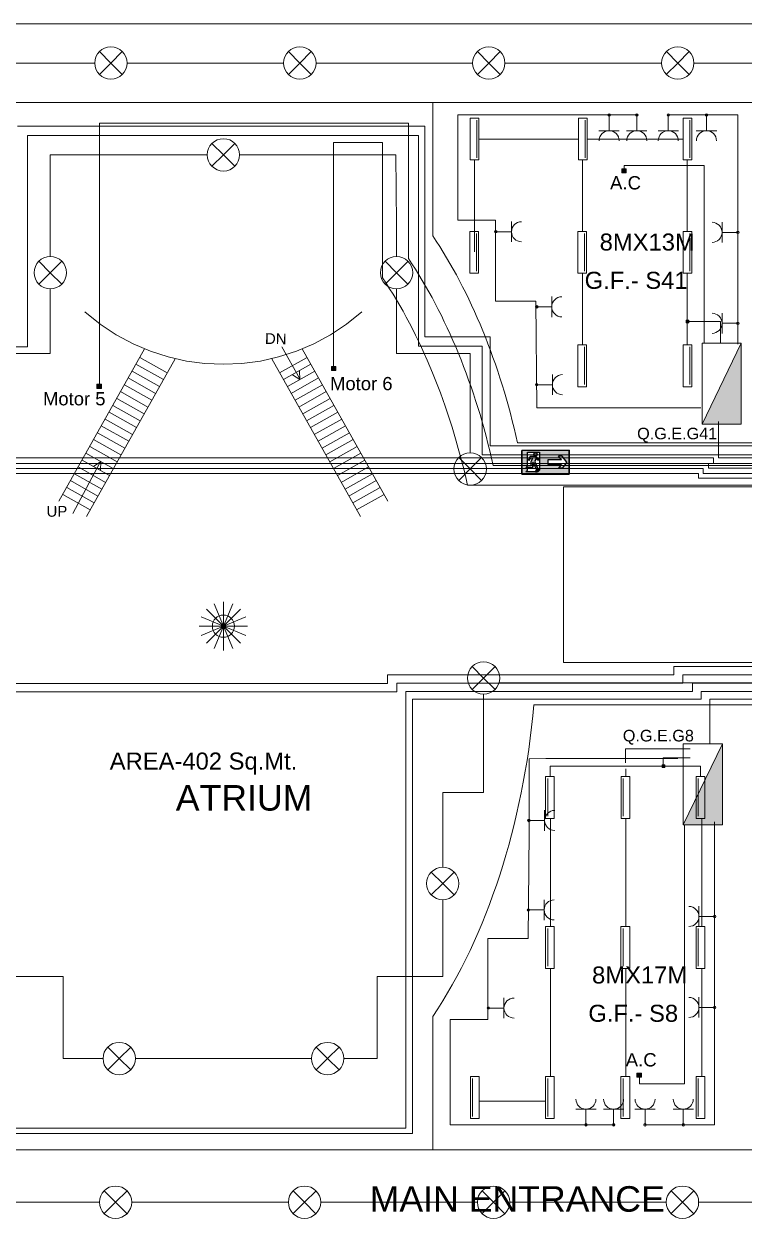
# Model space of a CAD drawing. Extents: x -17539 to 1421, y -3169 to 802964.
# Drawn here: x 120.51 to 148.03, y 365.69 to 411.37 of the extents above; entities that cross this region are included whole.
import ezdxf
from ezdxf.enums import TextEntityAlignment as Align

# ---------------------------------------------------------------- set-up
doc = ezdxf.new("R2010")
doc.units = 0
doc.header["$LTSCALE"] = 25
doc.header["$MEASUREMENT"] = 0
doc.linetypes.add('DASHED2', pattern=[0.375, 0.25, -0.125])
doc.layers.get('0').update_dxf_attribs({"lineweight": 9})
for name, color, linetype, lineweight in [('Iluminação', 10, 'Continuous', 9), ('Quadros', 50, 'Continuous', 9), ('www.cadblocksfree.com', 7, 'Continuous', 9)]:
    doc.layers.add(name, color=color, linetype=linetype, lineweight=lineweight)
doc.layers.add('Simbologia de Emergência', color=6, linetype='Continuous')
doc.layers.add('Tomadas', color=3, linetype='Continuous', lineweight=9, true_color=0x00f500)
doc.styles.add('ROMANS', font='arial.ttf')
doc.styles.get("Standard").update_dxf_attribs({"font": 'arial.ttf'})

# ---------------------------------------------------------------- blocks, each defined once
blk = doc.blocks.new('Iluminárias 1')
at = {"layer": 'Iluminação'}
blk.add_line((0.079, 0.079), (1.521, 0.079), dxfattribs=at)
blk.add_lwpolyline([(0, 0), (1.6, 0), (1.6, 0.332), (0, 0.332)], close=True, dxfattribs=at)
blk = doc.blocks.new('Ponto de Luz')
for q in [(-0.438, -0.436), (-0.437, 0.437), (0.438, 0.436), (0.437, -0.437)]:
    blk.add_line((0, 0), q)
blk.add_circle((0, 0), 0.618)
blk = doc.blocks.new('Caixa de Derivação')
at = {"layer": 'Iluminação'}
h = blk.add_hatch(color=256, dxfattribs=at)
h.dxf.hatch_style = 1
h.paths.add_polyline_path([(0.052, 0.051), (-0.048, 0.051), (-0.048, -0.049), (0.052, -0.049)])
blk.add_lwpolyline([(-0.048, 0.051), (0.052, 0.051), (0.052, -0.049), (-0.048, -0.049)], close=True, dxfattribs=at)
blk = doc.blocks.new('emergencia seta')
at = {"layer": 'Simbologia de Emergência'}
h = blk.add_hatch(color=98, dxfattribs=at)
h.paths.add_polyline_path([(1.001, 0.298), (0.094, 0.296), (-0.813, 0.294), (-0.811, -0.613), (1.003, -0.609)])
h.paths.add_polyline_path([(-0.131, -0.455), (-0.195, -0.52), (-0.649, -0.521), (-0.585, -0.456), (-0.585, -0.371), (-0.643, -0.371), (-0.595, -0.289), (-0.585, -0.289), (-0.587, 0.224), (-0.133, 0.225)], flags=16)
h.paths.add_polyline_path([(-0.372, -0.172, 0.038289), (-0.372, -0.171)], flags=0)
h.paths.add_polyline_path([(0.186, -0.248), (0.185, -0.067), (0.706, -0.066), (0.597, 0.07), (0.733, 0.07), (0.915, -0.156), (0.734, -0.383), (0.598, -0.383), (0.706, -0.247)], flags=16)
h.paths.add_polyline_path([(-0.349, 0.142, -1), (-0.221, 0.142, -1)], flags=0)
h.paths.add_polyline_path([(-0.188, -0.455), (-0.261, -0.455), (-0.291, -0.52), (-0.218, -0.52)], flags=16)
h.paths.add_polyline_path([(-0.3, -0.17, -0.215507), (-0.301, -0.11), (-0.263, -0.02), (-0.204, -0.069), (-0.132, -0.069), (-0.132, -0.021), (-0.187, -0.021), (-0.277, 0.054, 0.148058), (-0.294, 0.059), (-0.473, 0.059, 0.263654), (-0.498, 0.044), (-0.553, -0.048, 1), (-0.512, -0.072), (-0.462, 0.011), (-0.399, 0.011), (-0.454, -0.127, 0.095479), (-0.459, -0.154), (-0.459, -0.293), (-0.592, -0.294), (-0.635, -0.366), (-0.409, -0.366, 0.414214), (-0.386, -0.343), (-0.387, -0.173, -0.740976), (-0.372, -0.172), (-0.241, -0.446), (-0.169, -0.446)], flags=0)
for p, q in [((-0.813, 0.294), (1.001, 0.298)), ((-0.811, -0.613), (-0.813, 0.294)), ((1.001, 0.298), (1.003, -0.609)), ((1.001, 0.298), (1.001, 0.298)), ((1.001, 0.298), (1.003, -0.609)), ((1.001, 0.298), (1.001, 0.298))]:
    blk.add_line(p, q, dxfattribs=at)
at = {"layer": 'Simbologia de Emergência', "color": 7, "linetype": 'ByBlock', "lineweight": -2, "true_color": 0xffffff}
for p, q in [((1.001, 0.298), (-0.813, 0.294)), ((-0.813, 0.294), (-0.811, -0.613)), ((-0.587, 0.224), (-0.133, 0.225)), ((-0.587, 0.224), (-0.133, 0.225)), ((-0.587, 0.224), (-0.133, 0.225)), ((-0.585, -0.289), (-0.587, 0.224)), ((-0.585, -0.289), (-0.587, 0.224)), ((-0.585, -0.289), (-0.587, 0.224)), ((-0.498, 0.044), (-0.553, -0.048)), ((-0.498, 0.044), (-0.553, -0.048)), ((-0.498, 0.044), (-0.553, -0.048)), ((-0.512, -0.072), (-0.462, 0.011)), ((-0.512, -0.072), (-0.462, 0.011)), ((-0.512, -0.072), (-0.462, 0.011)), ((-0.294, 0.059), (-0.473, 0.059)), ((-0.294, 0.059), (-0.473, 0.059)), ((-0.294, 0.059), (-0.473, 0.059)), ((-0.462, 0.011), (-0.399, 0.011)), ((-0.462, 0.011), (-0.399, 0.011)), ((-0.462, 0.011), (-0.399, 0.011)), ((-0.399, 0.011), (-0.454, -0.127)), ((-0.399, 0.011), (-0.454, -0.127)), ((-0.399, 0.011), (-0.454, -0.127)), ((-0.349, 0.142), (-0.349, 0.142)), ((-0.277, 0.054), (-0.187, -0.021)), ((-0.277, 0.054), (-0.187, -0.021)), ((-0.187, -0.021), (-0.277, 0.054)), ((-0.133, 0.225), (-0.131, -0.455)), ((0.706, -0.066), (0.597, 0.07)), ((0.733, 0.07), (0.597, 0.07)), ((0.915, -0.156), (0.733, 0.07)), ((1.003, -0.609), (1.001, 0.298)), ((1.003, -0.609), (1.001, 0.298)), ((-0.585, -0.456), (-0.649, -0.521)), ((-0.585, -0.456), (-0.649, -0.521)), ((-0.649, -0.521), (-0.585, -0.456)), ((-0.595, -0.289), (-0.643, -0.371)), ((-0.595, -0.289), (-0.643, -0.371)), ((-0.643, -0.371), (-0.595, -0.289)), ((-0.585, -0.371), (-0.643, -0.371)), ((-0.585, -0.371), (-0.643, -0.371)), ((-0.585, -0.371), (-0.643, -0.371)), ((-0.592, -0.294), (-0.635, -0.366)), ((-0.592, -0.294), (-0.635, -0.366)), ((-0.592, -0.294), (-0.635, -0.366)), ((-0.409, -0.366), (-0.635, -0.366)), ((-0.409, -0.366), (-0.635, -0.366)), ((-0.635, -0.366), (-0.409, -0.366)), ((-0.585, -0.289), (-0.595, -0.289)), ((-0.585, -0.289), (-0.595, -0.289)), ((-0.595, -0.289), (-0.585, -0.289)), ((-0.459, -0.293), (-0.592, -0.294)), ((-0.459, -0.293), (-0.592, -0.294)), ((-0.459, -0.293), (-0.592, -0.294)), ((-0.585, -0.456), (-0.585, -0.371)), ((-0.585, -0.456), (-0.585, -0.371)), ((-0.585, -0.456), (-0.585, -0.371)), ((-0.459, -0.154), (-0.459, -0.293)), ((-0.459, -0.154), (-0.459, -0.293)), ((-0.459, -0.154), (-0.459, -0.293)), ((-0.387, -0.173), (-0.386, -0.343)), ((-0.387, -0.173), (-0.386, -0.343)), ((-0.386, -0.343), (-0.387, -0.173)), ((-0.372, -0.171), (-0.372, -0.172)), ((-0.372, -0.172), (-0.241, -0.446)), ((-0.372, -0.172), (-0.241, -0.446)), ((-0.372, -0.172), (-0.372, -0.172)), ((-0.372, -0.172), (-0.241, -0.446)), ((-0.263, -0.02), (-0.301, -0.11)), ((-0.263, -0.02), (-0.301, -0.11)), ((-0.301, -0.11), (-0.263, -0.02)), ((-0.3, -0.17), (-0.169, -0.446)), ((-0.3, -0.17), (-0.169, -0.446)), ((-0.169, -0.446), (-0.3, -0.17)), ((-0.291, -0.52), (-0.261, -0.455)), ((-0.291, -0.52), (-0.261, -0.455)), ((-0.261, -0.455), (-0.291, -0.52)), ((-0.263, -0.02), (-0.204, -0.069)), ((-0.263, -0.02), (-0.204, -0.069)), ((-0.263, -0.02), (-0.204, -0.069)), ((-0.263, -0.02), (-0.263, -0.02)), ((-0.188, -0.455), (-0.261, -0.455)), ((-0.188, -0.455), (-0.261, -0.455)), ((-0.188, -0.455), (-0.261, -0.455)), ((-0.169, -0.446), (-0.241, -0.446)), ((-0.169, -0.446), (-0.241, -0.446)), ((-0.241, -0.446), (-0.169, -0.446)), ((-0.218, -0.52), (-0.188, -0.455)), ((-0.218, -0.52), (-0.188, -0.455)), ((-0.218, -0.52), (-0.188, -0.455)), ((-0.204, -0.069), (-0.132, -0.069)), ((-0.204, -0.069), (-0.132, -0.069)), ((-0.204, -0.069), (-0.132, -0.069)), ((-0.131, -0.455), (-0.195, -0.52)), ((-0.131, -0.455), (-0.195, -0.52)), ((-0.131, -0.455), (-0.195, -0.52)), ((-0.188, -0.455), (-0.188, -0.455)), ((-0.187, -0.021), (-0.132, -0.021)), ((-0.187, -0.021), (-0.132, -0.021)), ((-0.132, -0.021), (-0.187, -0.021)), ((-0.132, -0.069), (-0.132, -0.021)), ((-0.131, -0.455), (-0.131, -0.455)), ((0.706, -0.066), (0.185, -0.067)), ((0.185, -0.067), (0.186, -0.248)), ((0.706, -0.247), (0.186, -0.248)), ((0.706, -0.247), (0.598, -0.383)), ((0.734, -0.383), (0.598, -0.383)), ((0.915, -0.156), (0.734, -0.383)), ((-0.811, -0.613), (1.003, -0.609)), ((-0.195, -0.52), (-0.649, -0.521)), ((-0.291, -0.52), (-0.218, -0.52))]:
    blk.add_line(p, q, dxfattribs=at)
blk.add_circle((-0.285, 0.142), 0.0645, dxfattribs=at)
blk.add_circle((-0.285, 0.142), 0.0645, dxfattribs=at)
for centre, radius, start, end in [((-0.473, 0.029), 0.0296, 90.1318, 149.2124), ((-0.473, 0.029), 0.0296, 90.1318, 149.2123), ((-0.473, 0.029), 0.0296, 90.1318, 149.2123), ((-0.285, 0.142), 0.0645, 0.1318, 180.1318), ((-0.285, 0.142), 0.0645, 180.1318, 0.1318), ((-0.294, 0.03), 0.0296, 56.444, 90.1318), ((-0.294, 0.03), 0.0296, 56.4442, 90.1318), ((-0.294, 0.03), 0.0296, 56.4442, 90.1318), ((-0.532, -0.06), 0.024, 149.2124, 329.2124), ((-0.532, -0.06), 0.024, 149.2123, 329.2123), ((-0.532, -0.06), 0.024, 149.2123, 329.2123), ((-0.387, -0.154), 0.0726, 158.3161, 180.1318), ((-0.387, -0.154), 0.0726, 158.3158, 180.1318), ((-0.387, -0.154), 0.0726, 158.3158, 180.1318), ((-0.409, -0.343), 0.0227, 270.1318, 0.1318), ((-0.409, -0.343), 0.0227, 270.1318, 0.1318), ((-0.409, -0.343), 0.0227, 270.1318, 0.1318), ((-0.379, -0.174), 0.00779, 21.0343, 167.1846), ((-0.379, -0.174), 0.00779, 21.0343, 167.1846), ((-0.379, -0.174), 0.00779, 21.0343, 167.1846), ((-0.379, -0.174), 0.00779, 21.0343, 29.8052), ((-0.234, -0.138), 0.0726, 156.7728, 205.4198), ((-0.234, -0.138), 0.0726, 156.7731, 205.4198), ((-0.234, -0.138), 0.0726, 156.7731, 205.4198)]:
    blk.add_arc(centre, radius, start, end, dxfattribs=at)
blk = doc.blocks.new('quadro eletrico')
h = blk.add_hatch(color=256)
h.dxf.hatch_style = 1
h.paths.add_polyline_path([(1.839, -0.788), (-1.457, 0.809), (-1.457, -0.788)])
blk.add_line((-1.457, 0.809), (1.839, -0.788))
blk.add_lwpolyline([(-1.457, 0.809), (1.839, 0.809), (1.839, -0.788), (-1.457, -0.788)], close=True)
blk = doc.blocks.new('Quadro')
at = {"xscale": 0.6593095434044552, "yscale": 0.6593095434044552, "zscale": 0.6593095434044552}
blk.add_blockref('quadro eletrico', (-0.091, 0.017), dxfattribs=at)
blk = doc.blocks.new('Tomada')
for p, q in [((0, 0), (-0.975, 0)), ((0, 0.632), (0, 0)), ((0, 0), (0, -0.632))]:
    blk.add_line(p, q)
blk.add_arc((0.622, 0), 0.622, 90, 270)

msp = doc.modelspace()

# ---------------------------------------------------------------- hatches: boundary and pattern name
at = {"layer": 'Tomadas'}
h = msp.add_hatch(color=256, dxfattribs=at)
h.dxf.hatch_style = 1
h.paths.add_polyline_path([(142.824, 407.894, -1), (142.917, 407.894, -1)])
h = msp.add_hatch(color=256, dxfattribs=at)
h.dxf.hatch_style = 1
h.paths.add_polyline_path([(142.824, 407.894, -1), (142.917, 407.894, -1)])
h = msp.add_hatch(color=256, dxfattribs=at)
h.dxf.hatch_style = 1
h.paths.add_polyline_path([(142.824, 407.894, -1), (142.917, 407.894, -1)])
h = msp.add_hatch(color=256, dxfattribs=at)
h.dxf.hatch_style = 1
h.paths.add_polyline_path([(142.824, 407.894, -1), (142.917, 407.894, -1)])
h = msp.add_hatch(color=256, dxfattribs=at)
h.dxf.hatch_style = 1
h.paths.add_polyline_path([(143.88, 407.894, -1), (143.974, 407.894, -1)])
h = msp.add_hatch(color=256, dxfattribs=at)
h.dxf.hatch_style = 1
h.paths.add_polyline_path([(143.88, 407.894, -1), (143.974, 407.894, -1)])
h = msp.add_hatch(color=256, dxfattribs=at)
h.dxf.hatch_style = 1
h.paths.add_polyline_path([(143.88, 407.894, -1), (143.974, 407.894, -1)])
h = msp.add_hatch(color=256, dxfattribs=at)
h.dxf.hatch_style = 1
h.paths.add_polyline_path([(143.88, 407.894, -1), (143.974, 407.894, -1)])
h = msp.add_hatch(color=256, dxfattribs=at)
h.dxf.hatch_style = 1
h.paths.add_polyline_path([(145.13, 407.847, -0.414214), (145.083, 407.894), (145.13, 407.894)])
h.paths.add_polyline_path([(145.13, 407.847), (145.13, 407.894), (145.176, 407.894, -0.414214)])
h.paths.add_polyline_path([(145.176, 407.894), (145.13, 407.894), (145.083, 407.894, -1)])
h.paths.add_polyline_path([(146.543, 407.894), (146.636, 407.894, -1)])
h.paths.add_polyline_path([(146.636, 407.894), (146.543, 407.894, -1)])
h = msp.add_hatch(color=256, dxfattribs=at)
h.dxf.hatch_style = 1
h.paths.add_polyline_path([(145.13, 407.847, -0.414214), (145.083, 407.894), (145.13, 407.894)])
h.paths.add_polyline_path([(145.13, 407.847), (145.13, 407.894), (145.176, 407.894, -0.414214)])
h.paths.add_polyline_path([(145.176, 407.894), (145.13, 407.894), (145.083, 407.894, -1)])
h.paths.add_polyline_path([(146.543, 407.894), (146.636, 407.894, -1)])
h.paths.add_polyline_path([(146.636, 407.894), (146.543, 407.894, -1)])
h = msp.add_hatch(color=256, dxfattribs=at)
h.dxf.hatch_style = 1
h.paths.add_polyline_path([(145.13, 407.847, -0.414214), (145.083, 407.894), (145.13, 407.894)])
h.paths.add_polyline_path([(145.13, 407.847), (145.13, 407.894), (145.176, 407.894, -0.414214)])
h.paths.add_polyline_path([(145.176, 407.894), (145.13, 407.894), (145.083, 407.894, -1)])
h.paths.add_polyline_path([(146.543, 407.894), (146.636, 407.894, -1)])
h.paths.add_polyline_path([(146.636, 407.894), (146.543, 407.894, -1)])
h = msp.add_hatch(color=256, dxfattribs=at)
h.dxf.hatch_style = 1
h.paths.add_polyline_path([(145.13, 407.847, -0.414214), (145.083, 407.894), (145.13, 407.894)])
h.paths.add_polyline_path([(145.13, 407.847), (145.13, 407.894), (145.176, 407.894, -0.414214)])
h.paths.add_polyline_path([(145.176, 407.894), (145.13, 407.894), (145.083, 407.894, -1)])
h.paths.add_polyline_path([(146.543, 407.894), (146.636, 407.894, -1)])
h.paths.add_polyline_path([(146.636, 407.894), (146.543, 407.894, -1)])
h = msp.add_hatch(color=256, dxfattribs=at)
h.dxf.hatch_style = 1
h.paths.add_polyline_path([(143.353, 405.838), (143.353, 405.681), (143.527, 405.681), (143.527, 405.838)])
h = msp.add_hatch(color=256, dxfattribs=at)
h.dxf.hatch_style = 1
h.paths.add_polyline_path([(138.52, 403.391), (138.52, 403.475, -0.552295), (138.587, 403.433, -0.552295)])
h.paths.add_polyline_path([(138.52, 403.391, -0.288415), (138.493, 403.433, -0.288415), (138.52, 403.475)])
h = msp.add_hatch(color=256, dxfattribs=at)
h.dxf.hatch_style = 1
h.paths.add_polyline_path([(138.52, 403.391), (138.52, 403.475, -0.552295), (138.587, 403.433, -0.552295)])
h.paths.add_polyline_path([(138.52, 403.391, -0.288415), (138.493, 403.433, -0.288415), (138.52, 403.475)])
h = msp.add_hatch(color=256, dxfattribs=at)
h.dxf.hatch_style = 1
h.paths.add_polyline_path([(138.52, 403.391), (138.52, 403.475, -0.552295), (138.587, 403.433, -0.552295)])
h.paths.add_polyline_path([(138.52, 403.391, -0.288415), (138.493, 403.433, -0.288415), (138.52, 403.475)])
h = msp.add_hatch(color=256, dxfattribs=at)
h.dxf.hatch_style = 1
h.paths.add_polyline_path([(138.52, 403.391), (138.52, 403.475, -0.552295), (138.587, 403.433, -0.552295)])
h.paths.add_polyline_path([(138.52, 403.391, -0.288415), (138.493, 403.433, -0.288415), (138.52, 403.475)])
h = msp.add_hatch(color=256, dxfattribs=at)
h.dxf.hatch_style = 1
h.paths.add_polyline_path([(147.787, 403.409), (147.74, 403.409, -0.411824), (147.787, 403.456)])
h.paths.add_polyline_path([(147.787, 403.363, -0.411824), (147.74, 403.409), (147.787, 403.409)])
h.paths.add_polyline_path([(147.787, 403.363), (147.787, 403.409), (147.787, 403.456, -0.416608), (147.834, 403.409, -0.416608)])
h.paths.add_polyline_path([(147.834, 399.935, -0.416608), (147.787, 399.889), (147.787, 399.982, -0.416608)])
h.paths.add_polyline_path([(147.787, 399.889, -0.411824), (147.74, 399.935), (147.787, 399.935)])
h.paths.add_polyline_path([(147.787, 399.935), (147.74, 399.935, -0.411824), (147.787, 399.982)])
h = msp.add_hatch(color=256, dxfattribs=at)
h.dxf.hatch_style = 1
h.paths.add_polyline_path([(140.061, 400.565, -1), (140.155, 400.565, -1)])
h = msp.add_hatch(color=256, dxfattribs=at)
h.dxf.hatch_style = 1
h.paths.add_polyline_path([(140.061, 400.565, -1), (140.155, 400.565, -1)])
h = msp.add_hatch(color=256, dxfattribs=at)
h.dxf.hatch_style = 1
h.paths.add_polyline_path([(140.061, 400.565, -1), (140.155, 400.565, -1)])
h = msp.add_hatch(color=256, dxfattribs=at)
h.dxf.hatch_style = 1
h.paths.add_polyline_path([(140.061, 400.565, -1), (140.155, 400.565, -1)])
h = msp.add_hatch(color=256, dxfattribs=at)
h.dxf.hatch_style = 1
h.paths.add_polyline_path([(132.258, 398.283), (132.258, 398.13), (132.429, 398.13), (132.429, 398.283)])
h = msp.add_hatch(color=256, dxfattribs=at)
h.dxf.hatch_style = 1
h.paths.add_polyline_path([(123.295, 397.613), (123.295, 397.45), (123.476, 397.45), (123.476, 397.613)])
h = msp.add_hatch(color=256, dxfattribs=at)
h.dxf.hatch_style = 1
h.paths.add_polyline_path([(140.056, 397.591, -1), (140.149, 397.591, -1)])
h = msp.add_hatch(color=256, dxfattribs=at)
h.dxf.hatch_style = 1
h.paths.add_polyline_path([(140.056, 397.591, -1), (140.149, 397.591, -1)])
h = msp.add_hatch(color=256, dxfattribs=at)
h.dxf.hatch_style = 1
h.paths.add_polyline_path([(140.056, 397.591, -1), (140.149, 397.591, -1)])
h = msp.add_hatch(color=256, dxfattribs=at)
h.dxf.hatch_style = 1
h.paths.add_polyline_path([(140.056, 397.591, -1), (140.149, 397.591, -1)])
h = msp.add_hatch(color=256, dxfattribs=at)
h.dxf.hatch_style = 1
h.paths.add_polyline_path([(139.851, 380.949, 1), (139.757, 380.949, 1)])
h = msp.add_hatch(color=256, dxfattribs=at)
h.dxf.hatch_style = 1
h.paths.add_polyline_path([(139.851, 380.949, 1), (139.757, 380.949, 1)])
h = msp.add_hatch(color=256, dxfattribs=at)
h.dxf.hatch_style = 1
h.paths.add_polyline_path([(139.851, 380.949, 1), (139.757, 380.949, 1)])
h = msp.add_hatch(color=256, dxfattribs=at)
h.dxf.hatch_style = 1
h.paths.add_polyline_path([(139.851, 380.949, 1), (139.757, 380.949, 1)])
h = msp.add_hatch(color=256, dxfattribs=at)
h.dxf.hatch_style = 1
h.paths.add_polyline_path([(139.834, 377.532, 1), (139.741, 377.532, 1)])
h = msp.add_hatch(color=256, dxfattribs=at)
h.dxf.hatch_style = 1
h.paths.add_polyline_path([(139.834, 377.532, 1), (139.741, 377.532, 1)])
h = msp.add_hatch(color=256, dxfattribs=at)
h.dxf.hatch_style = 1
h.paths.add_polyline_path([(139.834, 377.532, 1), (139.741, 377.532, 1)])
h = msp.add_hatch(color=256, dxfattribs=at)
h.dxf.hatch_style = 1
h.paths.add_polyline_path([(139.834, 377.532, 1), (139.741, 377.532, 1)])
h = msp.add_hatch(color=256, dxfattribs=at)
h.dxf.hatch_style = 1
h.paths.add_polyline_path([(146.9, 373.808), (146.854, 373.808, 0.411824), (146.9, 373.761)])
h.paths.add_polyline_path([(146.9, 373.855, 0.411824), (146.854, 373.808), (146.9, 373.808)])
h.paths.add_polyline_path([(146.9, 373.855), (146.9, 373.808), (146.9, 373.761, 0.416608), (146.947, 373.808, 0.416608)])
h.paths.add_polyline_path([(146.947, 377.282, 0.416608), (146.9, 377.329), (146.9, 377.235, 0.416608)])
h.paths.add_polyline_path([(146.9, 377.329, 0.411824), (146.854, 377.282), (146.9, 377.282)])
h.paths.add_polyline_path([(146.9, 377.282), (146.854, 377.282, 0.411824), (146.9, 377.235)])
h = msp.add_hatch(color=256, dxfattribs=at)
h.dxf.hatch_style = 1
h.paths.add_polyline_path([(138.231, 373.827), (138.231, 373.743, 0.552295), (138.298, 373.785, 0.552295)])
h.paths.add_polyline_path([(138.231, 373.827, 0.288415), (138.205, 373.785, 0.288415), (138.231, 373.743)])
h = msp.add_hatch(color=256, dxfattribs=at)
h.dxf.hatch_style = 1
h.paths.add_polyline_path([(138.231, 373.827), (138.231, 373.743, 0.552295), (138.298, 373.785, 0.552295)])
h.paths.add_polyline_path([(138.231, 373.827, 0.288415), (138.205, 373.785, 0.288415), (138.231, 373.743)])
h = msp.add_hatch(color=256, dxfattribs=at)
h.dxf.hatch_style = 1
h.paths.add_polyline_path([(138.231, 373.827), (138.231, 373.743, 0.552295), (138.298, 373.785, 0.552295)])
h.paths.add_polyline_path([(138.231, 373.827, 0.288415), (138.205, 373.785, 0.288415), (138.231, 373.743)])
h = msp.add_hatch(color=256, dxfattribs=at)
h.dxf.hatch_style = 1
h.paths.add_polyline_path([(138.231, 373.827), (138.231, 373.743, 0.552295), (138.298, 373.785, 0.552295)])
h.paths.add_polyline_path([(138.231, 373.827, 0.288415), (138.205, 373.785, 0.288415), (138.231, 373.743)])
h = msp.add_hatch(color=256, dxfattribs=at)
h.dxf.hatch_style = 1
h.paths.add_polyline_path([(144.105, 371.142), (144.105, 371.298), (143.931, 371.298), (143.931, 371.142)])
h = msp.add_hatch(color=256, dxfattribs=at)
h.dxf.hatch_style = 1
h.paths.add_polyline_path([(141.938, 369.324, 1), (142.031, 369.324, 1)])
h = msp.add_hatch(color=256, dxfattribs=at)
h.dxf.hatch_style = 1
h.paths.add_polyline_path([(141.938, 369.324, 1), (142.031, 369.324, 1)])
h = msp.add_hatch(color=256, dxfattribs=at)
h.dxf.hatch_style = 1
h.paths.add_polyline_path([(141.938, 369.324, 1), (142.031, 369.324, 1)])
h = msp.add_hatch(color=256, dxfattribs=at)
h.dxf.hatch_style = 1
h.paths.add_polyline_path([(141.938, 369.324, 1), (142.031, 369.324, 1)])
h = msp.add_hatch(color=256, dxfattribs=at)
h.dxf.hatch_style = 1
h.paths.add_polyline_path([(142.994, 369.324, 1), (143.087, 369.324, 1)])
h = msp.add_hatch(color=256, dxfattribs=at)
h.dxf.hatch_style = 1
h.paths.add_polyline_path([(142.994, 369.324, 1), (143.087, 369.324, 1)])
h = msp.add_hatch(color=256, dxfattribs=at)
h.dxf.hatch_style = 1
h.paths.add_polyline_path([(142.994, 369.324, 1), (143.087, 369.324, 1)])
h = msp.add_hatch(color=256, dxfattribs=at)
h.dxf.hatch_style = 1
h.paths.add_polyline_path([(142.994, 369.324, 1), (143.087, 369.324, 1)])
h = msp.add_hatch(color=256, dxfattribs=at)
h.dxf.hatch_style = 1
h.paths.add_polyline_path([(144.243, 369.37, 0.414214), (144.197, 369.324), (144.243, 369.324)])
h.paths.add_polyline_path([(144.243, 369.37), (144.243, 369.324), (144.29, 369.324, 0.414214)])
h.paths.add_polyline_path([(144.29, 369.324), (144.243, 369.324), (144.197, 369.324, 1)])
h.paths.add_polyline_path([(145.657, 369.324), (145.75, 369.324, 1)])
h.paths.add_polyline_path([(145.75, 369.324), (145.657, 369.324, 1)])
h = msp.add_hatch(color=256, dxfattribs=at)
h.dxf.hatch_style = 1
h.paths.add_polyline_path([(144.243, 369.37, 0.414214), (144.197, 369.324), (144.243, 369.324)])
h.paths.add_polyline_path([(144.243, 369.37), (144.243, 369.324), (144.29, 369.324, 0.414214)])
h.paths.add_polyline_path([(144.29, 369.324), (144.243, 369.324), (144.197, 369.324, 1)])
h.paths.add_polyline_path([(145.657, 369.324), (145.75, 369.324, 1)])
h.paths.add_polyline_path([(145.75, 369.324), (145.657, 369.324, 1)])
h = msp.add_hatch(color=256, dxfattribs=at)
h.dxf.hatch_style = 1
h.paths.add_polyline_path([(144.243, 369.37, 0.414214), (144.197, 369.324), (144.243, 369.324)])
h.paths.add_polyline_path([(144.243, 369.37), (144.243, 369.324), (144.29, 369.324, 0.414214)])
h.paths.add_polyline_path([(144.29, 369.324), (144.243, 369.324), (144.197, 369.324, 1)])
h.paths.add_polyline_path([(145.657, 369.324), (145.75, 369.324, 1)])
h.paths.add_polyline_path([(145.75, 369.324), (145.657, 369.324, 1)])
h = msp.add_hatch(color=256, dxfattribs=at)
h.dxf.hatch_style = 1
h.paths.add_polyline_path([(144.243, 369.37, 0.414214), (144.197, 369.324), (144.243, 369.324)])
h.paths.add_polyline_path([(144.243, 369.37), (144.243, 369.324), (144.29, 369.324, 0.414214)])
h.paths.add_polyline_path([(144.29, 369.324), (144.243, 369.324), (144.197, 369.324, 1)])
h.paths.add_polyline_path([(145.657, 369.324), (145.75, 369.324, 1)])
h.paths.add_polyline_path([(145.75, 369.324), (145.657, 369.324, 1)])

# ---------------------------------------------------------------- linework, layer by layer
at = {"layer": 'Iluminação'}
for p, q in [((123.215, 409.877), (117.231, 409.877)), ((130.435, 409.877), (124.451, 409.877)), ((131.671, 409.877), (137.655, 409.877)), ((144.875, 409.877), (138.891, 409.877)), ((152.095, 409.877), (146.111, 409.877)), ((120.271, 407.46), (135.826, 407.46)), ((120.649, 406.981), (120.649, 407.103)), ((120.649, 407.103), (135.592, 407.103)), ((135.592, 407.103), (135.592, 399.063)), ((135.826, 407.46), (135.826, 399.423)), ((120.649, 399.035), (120.649, 406.981)), ((141.696, 406.963), (137.896, 406.963)), ((145.696, 406.963), (142.028, 406.963)), ((127.516, 406.369), (121.519, 406.369)), ((121.519, 406.369), (121.519, 402.487)), ((128.751, 406.369), (134.721, 406.369)), ((134.721, 406.369), (134.748, 403.725)), ((137.728, 406.175), (137.728, 402.659)), ((141.853, 406.175), (141.853, 403.445)), ((145.858, 403.445), (145.858, 406.175)), ((134.748, 402.487), (134.748, 403.725)), ((141.853, 401.845), (141.853, 399.115)), ((145.858, 399.115), (145.858, 401.845)), ((121.519, 401.251), (121.519, 398.778)), ((134.748, 401.251), (134.748, 398.778)), ((147.131, 400.007), (145.858, 400.007)), ((147.131, 399.178), (147.131, 400.007)), ((135.826, 399.423), (138.323, 399.423)), ((138.323, 399.423), (138.323, 395.261)), ((118.428, 399.035), (120.649, 399.035)), ((135.592, 399.063), (138.016, 399.063)), ((138.016, 399.063), (138.016, 394.916)), ((121.519, 398.778), (118.706, 398.778)), ((134.748, 398.778), (136.178, 398.778)), ((136.178, 398.778), (137.561, 398.778)), ((137.561, 394.99), (137.561, 398.778)), ((138.323, 395.261), (157.398, 395.261)), ((138.016, 394.916), (158.444, 394.916)), ((148.701, 394.582), (138.142, 394.582)), ((148.701, 386.199), (138.661, 386.199)), ((138.073, 385.771), (138.073, 382.017)), ((143.498, 383.156), (143.498, 383.689)), ((143.498, 383.689), (145.969, 383.689)), ((145.969, 383.336), (144.941, 383.336)), ((144.941, 383.336), (144.941, 383.027)), ((140.615, 382.63), (140.615, 383.027)), ((140.615, 383.027), (146.366, 383.027)), ((143.502, 382.63), (143.502, 382.924)), ((146.366, 383.027), (146.366, 382.63)), ((138.073, 382.017), (136.512, 382.017)), ((136.512, 379.16), (136.512, 382.017)), ((140.627, 376.9), (140.627, 381.03)), ((143.509, 376.9), (143.509, 381.03)), ((146.407, 381.03), (146.407, 376.9)), ((136.512, 377.924), (136.512, 374.996)), ((140.627, 371.17), (140.627, 375.3)), ((143.509, 371.17), (143.509, 375.3)), ((146.407, 375.3), (146.407, 371.17)), ((119.755, 374.996), (122.011, 374.996)), ((122.011, 374.996), (122.011, 371.857)), ((136.512, 374.996), (134.012, 374.996)), ((134.012, 374.996), (134.012, 371.857)), ((122.011, 371.857), (123.535, 371.857)), ((124.771, 371.857), (131.496, 371.857)), ((134.012, 371.857), (132.732, 371.857)), ((140.443, 370.227), (137.906, 370.227)), ((123.396, 366.369), (117.411, 366.369)), ((130.616, 366.369), (124.631, 366.369)), ((137.836, 366.369), (131.851, 366.369)), ((145.056, 366.369), (139.071, 366.369)), ((152.276, 366.369), (146.291, 366.369))]:
    msp.add_line(p, q, dxfattribs=at)
msp.add_point((128.133, 406.369), dxfattribs=at)
at = {"layer": 'Quadros'}
for p, q in [((147.047, 394.981), (147.047, 396.192)), ((146.858, 394.793), (109.282, 394.793)), ((146.858, 394.585), (146.858, 394.793)), ((147.047, 394.799), (147.047, 394.981)), ((160.974, 394.799), (147.047, 394.799)), ((146.468, 394.392), (108.897, 394.392)), ((146.667, 394.58), (109.085, 394.58)), ((146.468, 394.206), (146.468, 394.392)), ((146.667, 394.398), (146.667, 394.58)), ((160.656, 394.398), (146.667, 394.398)), ((160.825, 394.585), (146.858, 394.585)), ((146.284, 394.206), (108.713, 394.206)), ((146.284, 394.02), (146.284, 394.206)), ((160.297, 394.02), (146.284, 394.02)), ((160.481, 394.206), (146.468, 394.206)), ((145.347, 386.513), (134.397, 386.513)), ((134.397, 386.513), (134.397, 386.184)), ((152.875, 386.826), (145.347, 386.826)), ((145.347, 386.826), (145.347, 386.513)), ((153.241, 386.511), (145.691, 386.511)), ((145.691, 386.511), (145.691, 386.189)), ((134.397, 386.184), (108.937, 386.184)), ((145.691, 386.189), (134.763, 386.189)), ((134.763, 386.189), (134.763, 385.867)), ((153.657, 386.195), (146.06, 386.195)), ((146.06, 386.195), (146.06, 385.877)), ((134.763, 385.867), (109.291, 385.867)), ((146.06, 385.877), (135.097, 385.877)), ((135.097, 385.877), (135.097, 369.204)), ((138.026, 385.578), (135.359, 385.578)), ((135.359, 385.578), (135.359, 369.599)), ((146.387, 385.578), (138.026, 385.578)), ((154.02, 385.88), (146.387, 385.88)), ((146.387, 385.88), (146.387, 385.578)), ((154.309, 385.583), (146.713, 385.583)), ((146.713, 385.583), (146.713, 383.88)), ((135.359, 369.599), (135.359, 368.993)), ((135.097, 369.204), (119.072, 369.204)), ((135.359, 368.993), (117.308, 368.993))]:
    msp.add_line(p, q, dxfattribs=at)
at = {"layer": 'Tomadas'}
for p, q in [((123.402, 397.538), (123.402, 407.573)), ((123.402, 407.573), (135.203, 407.573)), ((135.203, 407.573), (135.203, 402.411)), ((137.089, 407.894), (143.93, 407.894)), ((137.089, 407.894), (137.089, 403.869)), ((147.787, 407.894), (145.141, 407.894)), ((147.787, 399.139), (147.787, 407.894)), ((147.787, 399.139), (147.787, 407.894)), ((147.787, 399.139), (147.787, 407.894)), ((147.787, 399.139), (147.787, 407.894)), ((132.337, 398.188), (132.337, 406.836)), ((132.337, 406.836), (134.217, 406.836)), ((134.217, 406.836), (134.217, 402.059)), ((146.506, 405.961), (143.445, 405.961)), ((143.445, 405.961), (143.445, 405.771)), ((146.506, 405.961), (146.506, 399.173)), ((137.089, 403.869), (138.528, 403.869)), ((138.528, 403.869), (138.528, 400.78)), ((134.217, 402.059), (134.217, 401.667)), ((138.528, 400.78), (140.072, 400.78)), ((140.072, 400.78), (140.102, 396.711)), ((140.102, 396.711), (146.372, 396.711)), ((138.444, 394.504), (206.521, 394.504)), ((137.458, 393.76), (205.776, 393.76)), ((139.814, 383.307), (140.455, 383.318)), ((139.814, 380.506), (139.814, 383.307)), ((140.455, 383.318), (145.491, 383.318)), ((145.755, 380.788), (145.755, 370.889)), ((146.9, 380.9), (146.9, 369.324)), ((146.9, 380.9), (146.9, 369.324)), ((146.9, 380.9), (146.9, 369.324)), ((146.9, 380.9), (146.9, 369.324)), ((139.783, 376.437), (139.814, 380.506)), ((138.24, 373.348), (138.24, 376.437)), ((138.24, 376.437), (139.783, 376.437)), ((136.8, 369.324), (136.8, 373.348)), ((136.8, 373.348), (138.24, 373.348)), ((144.027, 370.889), (144.027, 371.23)), ((145.755, 370.889), (144.027, 370.889)), ((140.455, 369.324), (136.8, 369.324)), ((140.455, 369.324), (143.044, 369.324)), ((146.9, 369.324), (144.254, 369.324))]:
    msp.add_line(p, q, dxfattribs=at)
for points in [[(143.527, 405.838), (143.353, 405.838), (143.353, 405.681), (143.527, 405.681)], [(132.258, 398.283), (132.429, 398.283), (132.429, 398.13), (132.258, 398.13)], [(123.295, 397.613), (123.476, 397.613), (123.476, 397.45), (123.295, 397.45)], [(144.105, 371.142), (143.931, 371.142), (143.931, 371.298), (144.105, 371.298)]]:
    msp.add_lwpolyline(points, close=True, dxfattribs=at)
for centre in [(142.87, 407.894), (142.87, 407.894), (142.87, 407.894), (142.87, 407.894), (143.927, 407.894), (143.927, 407.894), (143.927, 407.894), (143.927, 407.894), (145.13, 407.894), (145.13, 407.894), (145.13, 407.894), (145.13, 407.894), (146.59, 407.894), (146.59, 407.894), (146.59, 407.894), (146.59, 407.894), (138.54, 403.433), (138.54, 403.433), (138.54, 403.433), (138.54, 403.433), (147.787, 403.409), (147.787, 403.409), (147.787, 403.409), (147.787, 403.409), (140.108, 400.565), (140.108, 400.565), (140.108, 400.565), (140.108, 400.565), (147.787, 399.935), (147.787, 399.935), (147.787, 399.935), (147.787, 399.935), (140.102, 397.591), (140.102, 397.591), (140.102, 397.591), (140.102, 397.591), (139.804, 380.949), (139.804, 380.949), (139.804, 380.949), (139.804, 380.949), (139.787, 377.532), (139.787, 377.532), (139.787, 377.532), (139.787, 377.532), (146.901, 377.282), (146.901, 377.282), (146.901, 377.282), (146.901, 377.282), (138.251, 373.785), (138.251, 373.785), (138.251, 373.785), (138.251, 373.785), (146.901, 373.808), (146.901, 373.808), (146.901, 373.808), (146.901, 373.808), (141.984, 369.324), (141.984, 369.324), (141.984, 369.324), (141.984, 369.324), (143.041, 369.324), (143.041, 369.324), (143.041, 369.324), (143.041, 369.324), (144.243, 369.324), (144.243, 369.324), (144.243, 369.324), (144.243, 369.324), (145.703, 369.324), (145.703, 369.324), (145.703, 369.324), (145.703, 369.324)]:
    msp.add_circle(centre, 0.0466, dxfattribs=at)
at = {"layer": 'Tomadas', "extrusion": (0, 0, -1)}
for centre in [(127.203, 387.504), (126.217, 386.76)]:
    msp.add_ellipse(centre, major_axis=(0, -20), ratio=0.6, start_param=10.154506, end_param=10.638003, dxfattribs=at)
at = {"layer": 'www.cadblocksfree.com'}
for p, q in [((50.133, 411.369), (237.133, 411.369)), ((53.133, 408.369), (228.133, 408.369)), ((136.133, 403.276), (136.133, 408.369)), ((121.851, 393.142), (125.121, 398.958)), ((131.035, 397.846), (130.365, 399.034)), ((134.416, 393.142), (131.146, 398.958)), ((122.897, 392.554), (126.288, 398.585)), ((125.838, 397.784), (124.792, 398.372)), ((125.985, 398.046), (124.939, 398.634)), ((133.37, 392.554), (129.979, 398.585)), ((130.282, 398.046), (131.328, 398.634)), ((130.429, 397.784), (131.475, 398.372)), ((125.691, 397.523), (124.645, 398.111)), ((130.576, 397.523), (131.622, 398.111)), ((131.057, 397.785), (130.779, 397.973)), ((131.057, 397.785), (131.041, 398.121)), ((125.396, 397), (124.351, 397.588)), ((125.544, 397.261), (124.498, 397.849)), ((130.723, 397.261), (131.769, 397.849)), ((130.871, 397), (131.916, 397.588)), ((125.102, 396.477), (124.056, 397.065)), ((125.249, 396.738), (124.203, 397.326)), ((131.018, 396.738), (132.064, 397.326)), ((131.165, 396.477), (132.211, 397.065)), ((124.808, 395.954), (123.762, 396.542)), ((124.955, 396.215), (123.909, 396.803)), ((131.312, 396.215), (132.358, 396.803)), ((131.459, 395.954), (132.505, 396.542)), ((124.661, 395.692), (123.615, 396.28)), ((131.606, 395.692), (132.652, 396.28)), ((124.367, 395.169), (123.321, 395.757)), ((124.514, 395.431), (123.468, 396.019)), ((131.753, 395.431), (132.799, 396.019)), ((131.9, 395.169), (132.946, 395.757)), ((124.073, 394.646), (123.027, 395.234)), ((124.22, 394.908), (123.174, 395.496)), ((132.047, 394.908), (133.093, 395.496)), ((132.194, 394.646), (133.24, 395.234)), ((139.374, 395.369), (154.435, 395.369)), ((123.779, 394.123), (122.733, 394.711)), ((123.926, 394.385), (122.88, 394.973)), ((132.341, 394.385), (133.387, 394.973)), ((132.488, 394.123), (133.534, 394.711)), ((123.412, 394.608), (122.376, 392.674)), ((123.632, 393.862), (122.586, 394.45)), ((123.452, 394.659), (123.174, 394.471)), ((123.452, 394.659), (123.436, 394.324)), ((132.635, 393.862), (133.681, 394.45)), ((123.338, 393.339), (122.292, 393.927)), ((123.485, 393.6), (122.439, 394.188)), ((132.782, 393.6), (133.828, 394.188)), ((132.929, 393.339), (133.975, 393.927)), ((123.044, 392.816), (121.998, 393.404)), ((123.191, 393.077), (122.145, 393.665)), ((133.076, 393.077), (134.122, 393.665)), ((133.223, 392.816), (134.269, 393.404)), ((204.133, 385.369), (139.998, 385.369)), ((136.133, 373.462), (136.133, 368.369)), ((120.133, 368.369), (136.133, 368.369)), ((237.133, 368.369), (136.133, 368.369))]:
    msp.add_line(p, q, dxfattribs=at)
at = {"layer": 'www.cadblocksfree.com', "linetype": 'DASHED2', "ltscale": 10}
for p, q in [((141.133, 393.686), (177.83, 393.686)), ((141.133, 386.986), (141.133, 393.686)), ((141.133, 386.986), (181.133, 386.986))]:
    msp.add_line(p, q, dxfattribs=at)
at = {"layer": 'www.cadblocksfree.com', "color": 0}
for p, q in [((127.78, 389.222), (128.487, 387.516)), ((128.487, 389.222), (127.78, 387.516)), ((128.133, 389.293), (128.133, 387.446)), ((127.481, 389.022), (128.786, 387.717)), ((127.481, 387.717), (128.786, 389.022)), ((129.057, 388.369), (127.21, 388.369)), ((128.986, 388.723), (127.281, 388.016)), ((127.281, 388.723), (128.986, 388.016))]:
    msp.add_line(p, q, dxfattribs=at)
at = {"layer": 'www.cadblocksfree.com'}
msp.add_lwpolyline([(237.133, 364.369), (97.133, 364.369), (97.133, 267.369), (50.133, 267.369), (50.133, 411.369), (237.133, 411.369)], close=True, dxfattribs=at)
at = {"layer": 'www.cadblocksfree.com', "color": 0}
msp.add_circle((128.133, 388.369), 0.423, dxfattribs=at)
msp.add_circle((128.133, 388.369), 0.423, dxfattribs=at)
msp.add_circle((128.133, 388.369), 0.423, dxfattribs=at)
msp.add_circle((128.133, 388.369), 0.423, dxfattribs=at)
at = {"layer": 'www.cadblocksfree.com', "color": 5, "linetype": 'DASHED2', "ltscale": 10}
msp.add_arc((128.133, 406.369), 8, 228.5904, 311.4096, dxfattribs=at)
at = {"layer": 'www.cadblocksfree.com', "extrusion": (0, 0, -1)}
msp.add_ellipse((128.133, 388.369), major_axis=(0, -20), ratio=0.6, start_param=10.154506, end_param=10.638003, dxfattribs=at)
at = {"layer": 'www.cadblocksfree.com'}
msp.add_ellipse((128.133, 388.369), major_axis=(0, 20), ratio=0.6, start_param=10.154506, end_param=10.845006, dxfattribs=at)

# ---------------------------------------------------------------- block references
at = {"layer": 'Iluminação'}
for name, p in [('Ponto de Luz', (123.833, 409.877)), ('Ponto de Luz', (131.053, 409.877)), ('Ponto de Luz', (138.273, 409.877)), ('Ponto de Luz', (145.493, 409.877)), ('Ponto de Luz', (128.133, 406.369)), ('Ponto de Luz', (121.519, 401.869)), ('Ponto de Luz', (134.748, 401.869)), ('Caixa de Derivação', (145.858, 400.007)), ('Ponto de Luz', (137.561, 394.372)), ('Ponto de Luz', (138.073, 386.389)), ('Caixa de Derivação', (144.941, 383.027)), ('Ponto de Luz', (136.512, 378.542)), ('Ponto de Luz', (124.153, 371.857)), ('Ponto de Luz', (132.114, 371.857)), ('Ponto de Luz', (124.013, 366.369)), ('Ponto de Luz', (131.233, 366.369)), ('Ponto de Luz', (138.453, 366.369)), ('Ponto de Luz', (145.673, 366.369))]:
    msp.add_blockref(name, p, dxfattribs=at)
for p, rotation in [((137.896, 406.175), 90.00000000000001), ((142.028, 406.175), 90.00000000000001), ((146.028, 406.175), 90.00000000000001), ((137.876, 401.845), 90.00000000000001), ((142.008, 401.845), 90.00000000000001), ((146.028, 401.845), 90.00000000000001), ((142.008, 397.515), 90.00000000000001), ((146.028, 397.515), 90.00000000000001), ((140.444, 382.63), 270.000000000058), ((143.324, 382.63), 270.000000000058), ((146.194, 382.63), 270.000000000058), ((140.443, 376.9), 270.000000000058), ((143.323, 376.9), 270.000000000058), ((146.193, 376.9), 270.000000000058), ((137.573, 371.17), 270.000000000058), ((140.443, 371.17), 270.000000000058), ((143.323, 371.17), 270.000000000058), ((146.193, 371.17), 270.000000000058)]:
    msp.add_blockref('Iluminárias 1', p, dxfattribs=dict(at, rotation=rotation))
at = {"layer": 'Quadros', "xscale": 1.422900023054062, "yscale": 1.422900023054062, "zscale": 1.422900023054062, "rotation": 89.99999999999996}
for p in [(147.204, 397.582), (146.486, 382.284)]:
    msp.add_blockref('Quadro', p, dxfattribs=at)
at = {"layer": 'Simbologia de Emergência'}
msp.add_blockref('emergencia seta', (140.342, 394.788), dxfattribs=at)
at = {"layer": 'Tomadas', "yscale": 0.6170314054757464, "zscale": 0.6170314054757464}
for p, xscale, rotation in [((142.87, 407.292), -0.6170314054757464, 90), ((142.87, 407.292), -0.6170314054757464, 90), ((142.87, 407.292), -0.6170314054757464, 90), ((142.87, 407.292), -0.6170314054757464, 90), ((143.927, 407.292), -0.6170314054757464, 90), ((143.927, 407.292), -0.6170314054757464, 90), ((143.927, 407.292), -0.6170314054757464, 90), ((143.927, 407.292), -0.6170314054757464, 90), ((145.13, 407.292), -0.6170314054757464, 90), ((145.13, 407.292), -0.6170314054757464, 90), ((145.13, 407.292), -0.6170314054757464, 90), ((145.13, 407.292), -0.6170314054757464, 90), ((146.59, 407.292), -0.6170314054757464, 90), ((146.59, 407.292), -0.6170314054757464, 90), ((146.59, 407.292), -0.6170314054757464, 90), ((146.59, 407.292), -0.6170314054757464, 90), ((139.141, 403.433), -0.6170314054757464, 180), ((139.141, 403.433), -0.6170314054757464, 180), ((139.141, 403.433), -0.6170314054757464, 180), ((139.141, 403.433), -0.6170314054757464, 180), ((140.678, 400.565), -0.6170314054757464, 180), ((140.678, 400.565), -0.6170314054757464, 180), ((140.678, 400.565), -0.6170314054757464, 180), ((140.678, 400.565), -0.6170314054757464, 180), ((140.704, 397.591), -0.6170314054757464, 180), ((140.704, 397.591), -0.6170314054757464, 180), ((140.704, 397.591), -0.6170314054757464, 180), ((140.704, 397.591), -0.6170314054757464, 180), ((146.299, 377.282), 0.6170314054757464, 180), ((146.299, 377.282), 0.6170314054757464, 180), ((146.299, 377.282), 0.6170314054757464, 180), ((146.299, 377.282), 0.6170314054757464, 180), ((146.299, 373.808), 0.6170314054757464, 180), ((146.299, 373.808), 0.6170314054757464, 180), ((146.299, 373.808), 0.6170314054757464, 180), ((146.299, 373.808), 0.6170314054757464, 180), ((141.984, 369.925), 0.6170314054757464, 89.99999999999999), ((141.984, 369.925), 0.6170314054757464, 89.99999999999999), ((141.984, 369.925), 0.6170314054757464, 89.99999999999999), ((141.984, 369.925), 0.6170314054757464, 89.99999999999999), ((143.041, 369.925), 0.6170314054757464, 89.99999999999999), ((143.041, 369.925), 0.6170314054757464, 89.99999999999999), ((143.041, 369.925), 0.6170314054757464, 89.99999999999999), ((143.041, 369.925), 0.6170314054757464, 89.99999999999999), ((144.243, 369.925), 0.6170314054757464, 89.99999999999999), ((144.243, 369.925), 0.6170314054757464, 89.99999999999999), ((144.243, 369.925), 0.6170314054757464, 89.99999999999999), ((144.243, 369.925), 0.6170314054757464, 89.99999999999999), ((145.703, 369.925), 0.6170314054757464, 89.99999999999999), ((145.703, 369.925), 0.6170314054757464, 89.99999999999999), ((145.703, 369.925), 0.6170314054757464, 89.99999999999999), ((145.703, 369.925), 0.6170314054757464, 89.99999999999999)]:
    msp.add_blockref('Tomada', p, dxfattribs=dict(at, xscale=xscale, rotation=rotation))
for p, xscale in [((147.186, 403.409), -0.6170314054757464), ((147.186, 403.409), -0.6170314054757464), ((147.186, 403.409), -0.6170314054757464), ((147.186, 403.409), -0.6170314054757464), ((147.186, 399.935), -0.6170314054757464), ((147.186, 399.935), -0.6170314054757464), ((147.186, 399.935), -0.6170314054757464), ((147.186, 399.935), -0.6170314054757464), ((140.406, 380.949), 0.6170314054757464), ((140.406, 380.949), 0.6170314054757464), ((140.406, 380.949), 0.6170314054757464), ((140.406, 380.949), 0.6170314054757464), ((140.389, 377.532), 0.6170314054757464), ((140.389, 377.532), 0.6170314054757464), ((140.389, 377.532), 0.6170314054757464), ((140.389, 377.532), 0.6170314054757464), ((138.853, 373.785), 0.6170314054757464), ((138.853, 373.785), 0.6170314054757464), ((138.853, 373.785), 0.6170314054757464), ((138.853, 373.785), 0.6170314054757464)]:
    msp.add_blockref('Tomada', p, dxfattribs=dict(at, xscale=xscale))

# ---------------------------------------------------------------- texts
at = {"layer": 'Quadros', "char_height": 0.4429, "width": 3.46617, "attachment_point": 1}
for s, insert in [('Q.G.E.G41', (143.94, 395.948)), ('Q.G.E.G8', (143.393, 384.41))]:
    msp.add_mtext(s, dxfattribs=dict(at, insert=insert))
at = {"layer": 'Tomadas', "char_height": 0.5082, "width": 1.05584, "attachment_point": 1}
for insert in [(142.905, 405.556), (143.503, 372.062)]:
    msp.add_mtext('A.C', dxfattribs=dict(at, insert=insert))
at = {"layer": 'Tomadas', "char_height": 0.50448, "attachment_point": 1}
for s, insert in [('\\pxt0;Motor 6', (132.207, 397.886)), ('\\pxt0;Motor 5', (121.24, 397.307))]:
    msp.add_mtext_dynamic_manual_height_columns(s, width=2.40004, gutter_width=2.522, heights=[0.433], dxfattribs=dict(at, insert=insert))
at = {"layer": 'www.cadblocksfree.com', "style": 'ROMANS'}
for s, height, p in [('8MX13M', 0.65, (142.509, 403.365)), ('G.F.- S41', 0.65, (141.934, 401.902)), ('AREA-402 Sq.Mt.', 0.65, (123.79, 383.543)), ('ATRIUM', 0.975, (126.313, 382.301)), ('8MX17M', 0.65, (142.218, 375.373)), ('G.F.- S8', 0.65, (142.076, 373.91)), ('MAIN ENTRANCE', 0.975, (133.721, 366.982))]:
    msp.add_text(s, height=height, dxfattribs=at).set_placement(p, align=Align.TOP_LEFT)
for s, rotation, p in [('DN', 358.5774, (129.726, 399.561)), ('UP', 0.3851, (121.374, 392.957))]:
    msp.add_text(s, height=0.4095, rotation=rotation, dxfattribs=at).set_placement(p, align=Align.TOP_LEFT)

doc.saveas('drawing.dxf')
